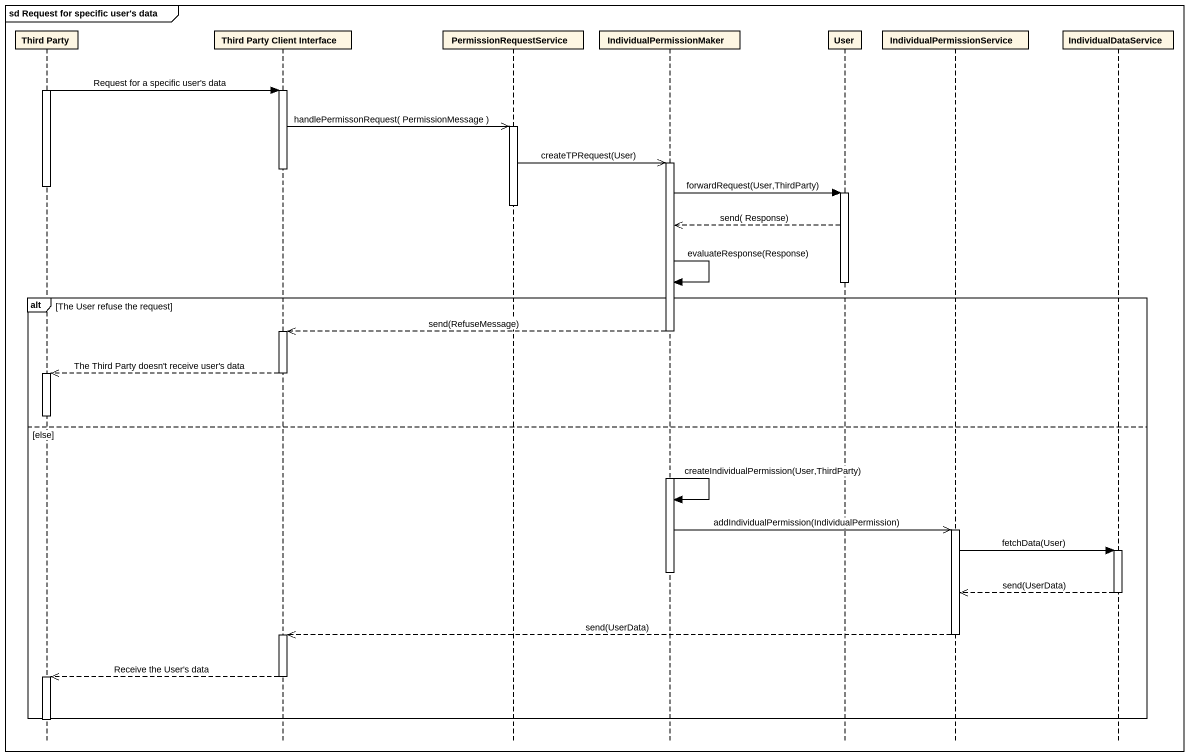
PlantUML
@startuml
mainframe sd Request for specific user's data
hide footbox
participant "Third Party" as Third_Party
participant "Third Party Client Interface" as Third_Party_Client_Interface
participant PermissionRequestService
participant IndividualPermissionMaker
participant User
participant IndividualPermissionService
participant IndividualDataService

activate Third_Party
Third_Party -> Third_Party_Client_Interface : Request for a specific user's data
activate Third_Party_Client_Interface
Third_Party_Client_Interface ->> PermissionRequestService : handlePermissonRequest( PermissionMessage )
activate PermissionRequestService
PermissionRequestService ->> IndividualPermissionMaker : createTPRequest(User)
activate IndividualPermissionMaker
deactivate Third_Party_Client_Interface
deactivate Third_Party
IndividualPermissionMaker -> User : forwardRequest(User,ThirdParty)
activate User
deactivate PermissionRequestService
User -->> IndividualPermissionMaker : send( Response)
IndividualPermissionMaker -> IndividualPermissionMaker : evaluateResponse(Response)
deactivate User
alt The User refuse the request
  IndividualPermissionMaker -->> Third_Party_Client_Interface : send(RefuseMessage)
  deactivate IndividualPermissionMaker
  activate Third_Party_Client_Interface
  Third_Party_Client_Interface -->> Third_Party : The Third Party doesn't receive user's data
  deactivate Third_Party_Client_Interface
  activate Third_Party
  deactivate Third_Party
else else
  activate IndividualPermissionMaker
  IndividualPermissionMaker -> IndividualPermissionMaker : createIndividualPermission(User,ThirdParty)
  IndividualPermissionMaker ->> IndividualPermissionService : addIndividualPermission(IndividualPermission)
  activate IndividualPermissionService
  IndividualPermissionService -> IndividualDataService : fetchData(User)
  activate IndividualDataService
  deactivate IndividualPermissionMaker
  IndividualDataService -->> IndividualPermissionService : send(UserData)
  deactivate IndividualDataService
  IndividualPermissionService -->> Third_Party_Client_Interface : send(UserData)
  deactivate IndividualPermissionService
  activate Third_Party_Client_Interface
  Third_Party_Client_Interface -->> Third_Party : Receive the User's data
  deactivate Third_Party_Client_Interface
  activate Third_Party
end
deactivate Third_Party
@enduml
